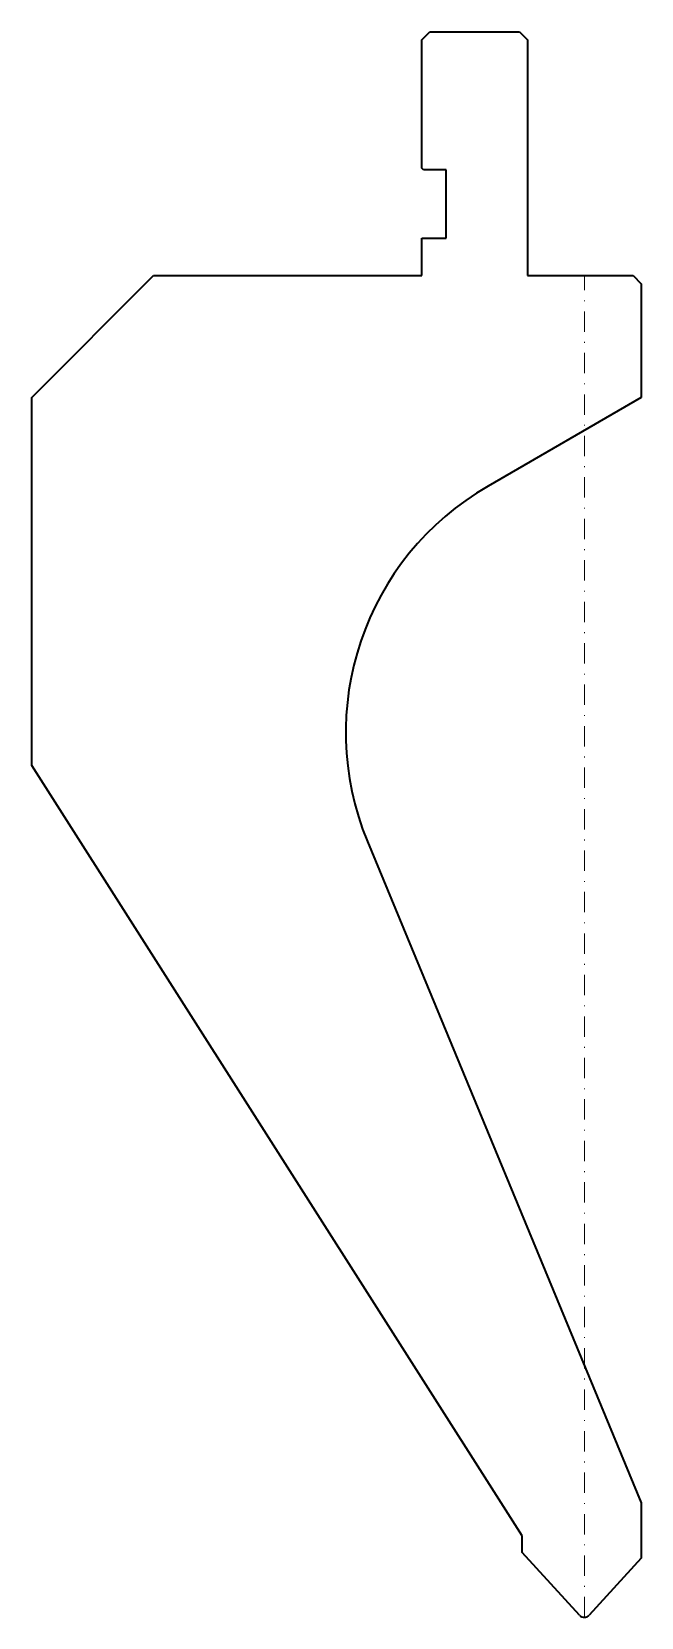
# Model space of a CAD drawing. Header units: millimetres. Extents: x -68 to 7, y 0 to 195.
import ezdxf

# ---------------------------------------------------------------- set-up
doc = ezdxf.new("R2010")
doc.units = ezdxf.units.MM
doc.header["$LTSCALE"] = 5
doc.linetypes.add('AUSGEZOGEN', pattern=[0])
doc.linetypes.add('DASHDOT', pattern=[1, 0.5, -0.25, 0, -0.25])
doc.layers.add('2', color=7, linetype='Continuous')

msp = doc.modelspace()

# ---------------------------------------------------------------- linework, layer by layer
at = {"layer": '2', "color": 7, "linetype": 'AUSGEZOGEN', "lineweight": 35}
for p, q in [((-20, 194), (-19, 195)), ((-19, 195), (-8, 195)), ((-8, 195), (-7, 194)), ((-20, 178.2), (-20, 194)), ((-7, 194), (-7, 165)), ((-19.8, 178), (-20, 178.2)), ((-17, 178), (-19.8, 178)), ((-17, 169.6), (-17, 178)), ((-20, 165), (-20, 169.6)), ((-20, 169.6), (-17, 169.6)), ((-68, 150), (-53, 165)), ((-53, 165), (-20, 165)), ((-7, 165), (6, 165)), ((6, 165), (7, 164)), ((7, 164), (7, 150)), ((-68, 104.77), (-68, 150)), ((7, 150), (-11.86, 139.11)), ((-7.65, 10.03), (-68, 104.77)), ((-26.69, 95.41), (7, 14.06)), ((7, 14.06), (7, 7.26)), ((-7.65, 7.96), (-7.65, 10.03)), ((-0.59, 0.26), (-7.65, 7.96)), ((7, 7.26), (0.59, 0.26))]:
    msp.add_line(p, q, dxfattribs=at)
at = {"layer": '2', "color": 7, "linetype": 'DASHDOT', "lineweight": 18}
msp.add_line((0, 0), (0, 165), dxfattribs=at)
at = {"layer": '2', "color": 7, "linetype": 'AUSGEZOGEN', "lineweight": 35}
for centre, radius, start, end in [((5.64, 108.8), 35, 120, 202.5), ((0, 0.8), 0.8, 222.5, 317.5)]:
    msp.add_arc(centre, radius, start, end, dxfattribs=at)

doc.saveas('drawing.dxf')
